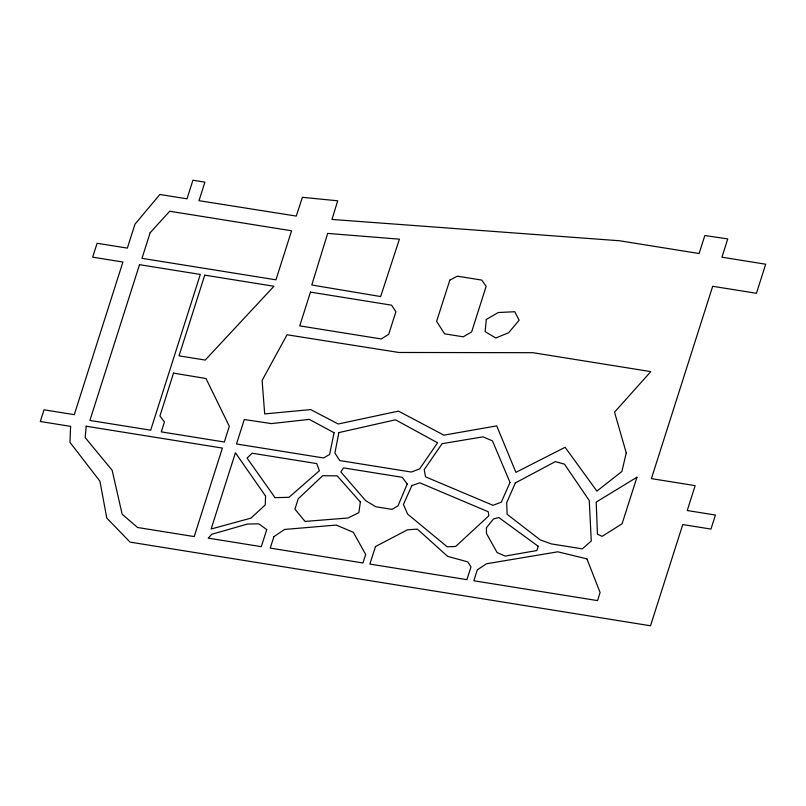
<?xml version="1.0" encoding="UTF-8"?>
<svg xmlns="http://www.w3.org/2000/svg" width="806" height="806" viewBox="0 0 806 806"><rect width="100%" height="100%" fill="white"/><g stroke="black" fill="none" stroke-linecap="round" stroke-linejoin="round"><path stroke-width="1.21" d="M275.037 497.645L288.991 497.322L319.398 470.734L316.718 463.581L252.097 453.214L247.079 458.09L275.027 497.645M586.929 558.89L557.792 551.808L486.542 563.757L477.323 569.832L473.837 580.763L597.528 600.611L600.097 592.551L586.939 558.89M265.577 496.083L265.275 504.899L250.978 518.117L211.122 529.008L235.412 452.781L265.577 496.083M70.606 426.364L69.951 442.353L99.904 481.142L106.785 518.046L130.058 542.116L650.513 625.778L682.763 524.555L710.952 529.079L715.426 515.044L687.236 510.52L695.155 485.645L651.409 478.623L712.695 286.281L756.431 293.293L765.7 264.217L721.954 257.195L727.737 238.908L704.837 235.533L699.104 253.527L619.683 240.782L331.971 219.434L337.704 200.795L302.401 197.329L296.265 216.079L199.001 200.684L204.905 182.166L192.926 180.222L187.002 198.83L159.84 194.488L134.975 224.189L127.348 248.117L97.093 243.261L92.66 257.164L122.925 262.021L74.283 414.667L44.028 409.811L40.3 421.508L70.606 426.364M86.212 426.233L85.194 437.628L112.155 470.291L122.159 514.248L137.564 527.497L194.196 536.584L222.396 448.086L86.212 426.233M486.3 319.468L485.141 331.649L495.841 337.996L508.646 332.717L519.145 320.234L514.782 311.721L498.259 312.537L486.3 319.468M360.373 502.047L358.841 512.676L348.011 517.996L305.041 521.422L294.915 509.18L298.22 498.803L322.652 475.742L337.18 475.832L360.373 502.047M338.873 432.59L334.893 453.053L339.779 460.558L411.332 472.044L419.614 468.891L437.587 442.796L395.484 419.805L338.873 432.59M334.087 432.751L329.594 454.443L323.619 457.969L236.501 443.985L244.289 419.533L271.4 423.593L309.323 419.382L334.087 432.751M626.252 452.922L621.9 471.45L596.893 491.106L565.107 447.29L515.911 472.346L496.718 425.88L443.894 435.159L398.446 411.11L338.248 423.996L310.653 409.579L264.69 413.931L262.111 380.452L287.037 334.772L398.849 352.474L532.897 352.696L650.795 371.616L614.525 412.158L626.252 452.922M327.659 233.408L311.791 285.002L380.654 296.548L399.413 239.16L327.659 233.408M173.512 373.138L159.931 415.956L164.444 421.931L161.271 431.885L224.33 442.01L229.327 426.303L205.983 378.508L173.522 373.128M139.519 264.68L89.889 420.44L150.682 430.192L200.311 274.433L139.519 264.68M150.138 232.743L141.987 258.333L275.954 279.823L291.581 230.788L169.713 211.232L150.138 232.743M204.744 275.148L179.023 355.859L205.228 360.07L273.959 286.251L204.744 275.148M310.481 292.115L299.731 325.876L381.248 338.953L388.724 334.268L395.887 311.771L391.585 305.172L310.481 292.115M266.736 529.602L261.295 546.659L208.21 538.146L211.877 534.247L247.502 524.021L258.857 523.86L266.736 529.602M273.889 536.645L270.242 548.1L362.952 562.971L365.672 554.447L353.32 532.292L336.213 525.069L284.629 529.451L273.889 536.645M449.808 280.145L436.63 321.332L444.539 333.815L463.259 336.817L471.641 331.87L486.159 286.321L481.766 280.095L457.415 276.186L449.808 280.145M375.465 546.559L369.873 564.079L466.916 579.655L470.996 566.86L467.732 561.853L447.642 556.392L417.407 529.129L407.493 529.784L375.465 546.549M538.207 546.267L536.846 550.538L505.161 556.08L497.101 552.553L486.471 533.491L486.451 527.708L493.544 518.933L498.833 517.543L538.207 546.267M636.962 477.233L622.081 523.779L602.122 536.353L597.447 534.207L596.198 502.067L636.962 477.233M407.221 484.023L397.983 505.846L392.008 509.372L375.848 506.773L365.662 500.657L340.847 471.933L343.497 467.883L402.224 477.303L407.221 484.023M515.326 482.965L506.672 502.743L507.145 514.309L540.242 539.879L551.103 543.859L582.285 548.866L591.272 541.017L589.257 500.586L564.472 464.155L555.354 461.606L515.326 482.965M510.027 482.431L501.312 502.158L493.03 505.312L425.497 476.82L424.238 469.626L442.091 443.693L482.935 436.842L492.456 440.872L510.027 482.431M411.876 485.575L403.423 504.475L407.635 514.117L447.169 546.77L455.652 546.468L488.839 515.79L488.245 511.76L419.805 482.804L411.876 485.575"/></g></svg>
